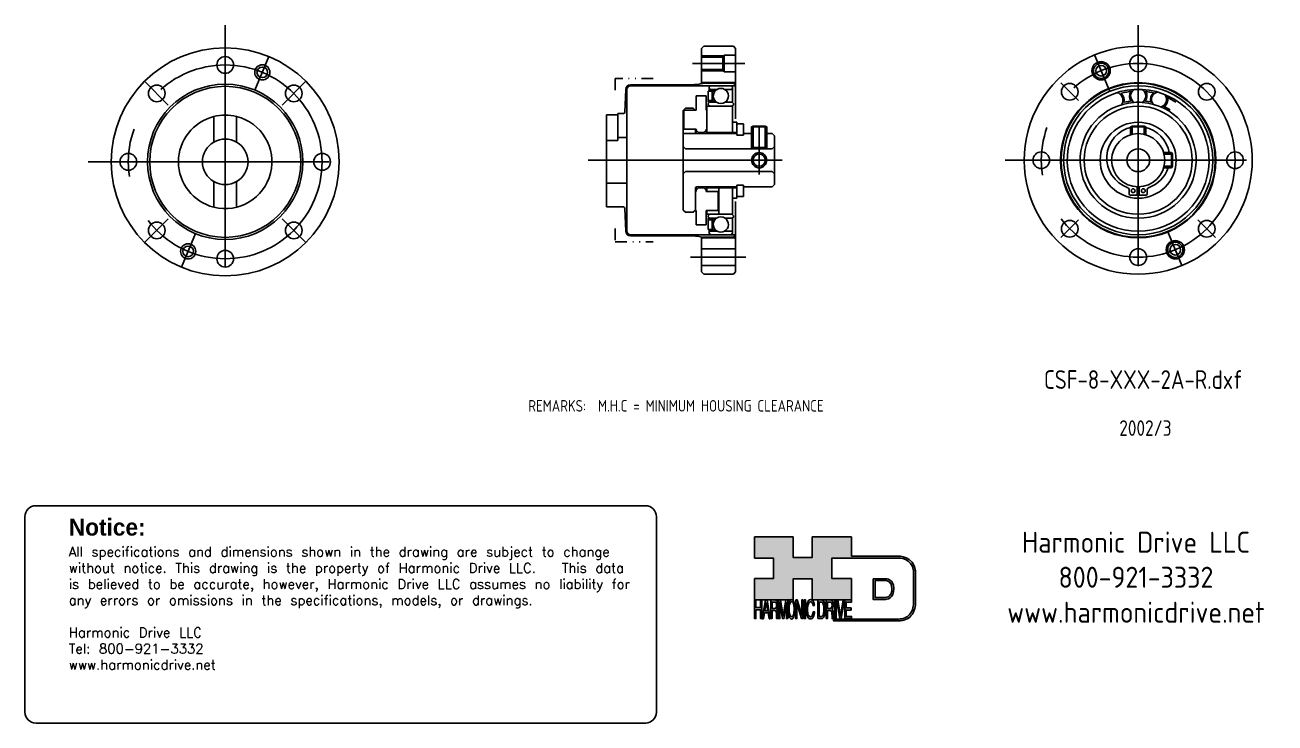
# Model space of a CAD drawing. Extents: x 106 to 271, y 106 to 198.
import ezdxf
from ezdxf.enums import TextEntityAlignment as Align

# ---------------------------------------------------------------- set-up
doc = ezdxf.new("R2010")
doc.units = 0
doc.header["$MEASUREMENT"] = 0
doc.linetypes.add('CENTER', pattern=[50.8, 31.75, -6.35, 6.35, -6.35])
doc.linetypes.add('DIVIDE', pattern=[3.824461, 1.529784, -0.764892, 0, -0.764892, 0, -0.764892])
doc.layers.get('0').update_dxf_attribs({"linetype": 'CONTINUOUS'})
for name, color, linetype in [('1', 7, 'CONTINUOUS'), ('AM_0', 7, 'CONTINUOUS'), ('LAYER_1', 5, 'CONTINUOUS')]:
    doc.layers.add(name, color=color, linetype=linetype)
doc.styles.get("Standard").update_dxf_attribs({"font": 'ISOCP.SHX'})

# ---------------------------------------------------------------- blocks, each defined once
blk = doc.blocks.new('AI9-BLK14')
at = {"layer": 'LAYER_1', "color": 7}
for points, knots in [([(-10.9, 10.9), (-10.9, 10.9), (-10.9, -10.9), (-10.9, -10.9), (-10.9, -10.9), (1.8, -10.9), (1.8, -10.9), (3.3, -10.9), (10.9, -10.3), (10.9, 0.7), (10.9, 10.6), (2.8, 10.9), (2.7, 10.9), (2.7, 10.9), (-9.9, 10.9), (-9.9, 10.9), (-9.9, 10.9), (-10.9, 10.9), (-10.9, 10.9)], [0, 0, 0, 0, 1, 1, 1, 2, 2, 2, 3, 3, 3, 4, 4, 4, 5, 5, 5, 6, 6, 6, 6]), ([(2.7, 8.9), (2.9, 8.9), (8.9, 8.6), (8.9, 0.7), (8.9, -8.2), (3.4, -8.9), (1.8, -8.9), (1.8, -8.9), (-7.2, -8.9), (-8.9, -8.9), (-8.9, -7.2), (-8.9, 7.2), (-8.9, 8.9), (-7.2, 8.9), (2.7, 8.9), (2.7, 8.9)], [0, 0, 0, 0, 1, 1, 1, 2, 2, 2, 3, 3, 3, 4, 4, 4, 5, 5, 5, 5])]:
    blk.add_open_spline(points, degree=3, knots=knots, dxfattribs=at)
blk = doc.blocks.new('AI9-BLK13')
at = {"layer": 'LAYER_1'}
h = blk.add_hatch(color=7, dxfattribs=at)
h.dxf.hatch_style = 2
h.paths.add_polyline_path([(-3.8, 10.7), (-2.5, 10.7), (-2.5, 1.9), (2.5, 1.9), (2.5, 10.7), (3.8, 10.7), (3.8, -10.7), (2.5, -10.7), (2.5, -0.7), (-2.5, -0.7), (-2.5, -10.7), (-3.8, -10.7)])
at = {"layer": 'LAYER_1', "color": 7}
blk.add_lwpolyline([(-3.8, 10.7), (-2.5, 10.7), (-2.5, 1.9), (2.5, 1.9), (2.5, 10.7), (3.8, 10.7), (3.8, -10.7), (2.5, -10.7), (2.5, -0.7), (-2.5, -0.7), (-2.5, -10.7), (-3.8, -10.7)], close=True, dxfattribs=at)
blk = doc.blocks.new('AI9-BLK11')
at = {"layer": 'LAYER_1', "color": 7}
for points, knots in [([(-4, -10.7), (-4, -10.7), (-2.6, -10.7), (-2.6, -10.7), (-2.6, -10.7), (-2.6, -1.5), (-2.6, -1.5), (-2.6, -1.5), (0.2, -1.5), (0.2, -1.5), (0.8, -1.5), (1.1, -1.7), (1.4, -1.9), (1.8, -2.4), (2, -3.3), (2.1, -4.7), (2.1, -4.7), (2.2, -8.3), (2.2, -8.3), (2.2, -9.2), (2.2, -9.7), (2.2, -10), (2.3, -10.3), (2.3, -10.6), (2.3, -10.7), (2.3, -10.7), (4, -10.7), (4, -10.7), (4, -10.7), (4, -10.3), (4, -10.3), (3.8, -10.1), (3.6, -9.6), (3.5, -8.9), (3.5, -8.5), (3.5, -7.9), (3.4, -7.1), (3.4, -7.1), (3.4, -4.2), (3.4, -4.2), (3.4, -3), (3.3, -2.1), (3.1, -1.5), (2.9, -1), (2.6, -0.5), (2.2, -0.2), (2.6, 0.3), (3, 1), (3.2, 1.8), (3.5, 2.6), (3.6, 3.7), (3.6, 5), (3.6, 7.4), (3.1, 9.1), (2.2, 10), (1.8, 10.5), (1.2, 10.7), (0.4, 10.7), (0.4, 10.7), (-4, 10.7), (-4, 10.7), (-4, 10.7), (-4, -10.7), (-4, -10.7)], [0, 0, 0, 0, 1, 1, 1, 2, 2, 2, 3, 3, 3, 4, 4, 4, 5, 5, 5, 6, 6, 6, 7, 7, 7, 8, 8, 8, 9, 9, 9, 10, 10, 10, 11, 11, 11, 12, 12, 12, 13, 13, 13, 14, 14, 14, 15, 15, 15, 16, 16, 16, 17, 17, 17, 18, 18, 18, 19, 19, 19, 20, 20, 20, 21, 21, 21, 21]), ([(-2.6, 0.9), (-2.6, 0.9), (-2.6, 8.2), (-2.6, 8.2), (-2.6, 8.2), (0.5, 8.2), (0.5, 8.2), (0.9, 8.2), (1.2, 8), (1.5, 7.7), (2, 7.2), (2.2, 6.2), (2.2, 4.6), (2.2, 3.2), (2.1, 2.3), (1.7, 1.7), (1.4, 1.2), (0.9, 0.9), (0.3, 0.9), (0.3, 0.9), (-2.6, 0.9), (-2.6, 0.9)], [0, 0, 0, 0, 1, 1, 1, 2, 2, 2, 3, 3, 3, 4, 4, 4, 5, 5, 5, 6, 6, 6, 7, 7, 7, 7])]:
    blk.add_open_spline(points, degree=3, knots=knots, dxfattribs=at)
blk = doc.blocks.new('AI9-BLK10')
at = {"layer": 'LAYER_1', "color": 7}
blk.add_open_spline([(-4.7, 10.7), (-4.7, 10.7), (-2.8, 10.7), (-2.8, 10.7), (-2.8, 10.7), (0, -7.4), (0, -7.4), (0, -7.4), (2.8, 10.7), (2.8, 10.7), (2.8, 10.7), (4.7, 10.7), (4.7, 10.7), (4.7, 10.7), (4.7, -10.7), (4.7, -10.7), (4.7, -10.7), (3.4, -10.7), (3.4, -10.7), (3.4, -10.7), (3.4, 1.9), (3.4, 1.9), (3.4, 2.4), (3.4, 3.1), (3.4, 4.1), (3.5, 5.1), (3.5, 6.2), (3.5, 7.4), (3.5, 7.4), (0.7, -10.7), (0.7, -10.7), (0.7, -10.7), (-0.7, -10.7), (-0.7, -10.7), (-0.7, -10.7), (-3.5, 7.4), (-3.5, 7.4), (-3.5, 7.4), (-3.5, 6.7), (-3.5, 6.7), (-3.5, 6.2), (-3.5, 5.4), (-3.4, 4.3), (-3.4, 3.2), (-3.4, 2.4), (-3.4, 1.9), (-3.4, 1.9), (-3.4, -10.7), (-3.4, -10.7), (-3.4, -10.7), (-4.7, -10.7), (-4.7, -10.7), (-4.7, -10.7), (-4.7, 10.7), (-4.7, 10.7)], degree=3, knots=[0, 0, 0, 0, 1, 1, 1, 2, 2, 2, 3, 3, 3, 4, 4, 4, 5, 5, 5, 6, 6, 6, 7, 7, 7, 8, 8, 8, 9, 9, 9, 10, 10, 10, 11, 11, 11, 12, 12, 12, 13, 13, 13, 14, 14, 14, 15, 15, 15, 16, 16, 16, 17, 17, 17, 18, 18, 18, 18], dxfattribs=at)
blk = doc.blocks.new('AI9-BLK9')
at = {"layer": 'LAYER_1', "color": 7}
for points in [[(0, 11.4), (-1.3, 11.4), (-2.3, 10), (-2.9, 7.4), (-3.5, 5.3), (-3.7, 2.8), (-3.7, -0.1), (-3.7, -3.3), (-3.4, -6), (-2.8, -8.1), (-2.1, -10.3), (-1.2, -11.4), (-0.1, -11.4), (1.2, -11.4), (2.2, -10.1), (2.8, -7.6), (3.4, -5.5), (3.7, -2.8), (3.7, 0.4), (3.7, 3.4), (3.4, 5.8), (2.9, 7.7), (2.3, 10.1), (1.3, 11.4), (0, 11.4)], [(0.1, -8.8), (-0.9, -8.8), (-1.6, -7.9), (-2, -6.3), (-2.5, -4.7), (-2.7, -2.7), (-2.7, -0.3), (-2.7, 2.7), (-2.4, 4.9), (-1.9, 6.5), (-1.4, 8), (-0.8, 8.8), (0, 8.8), (0.8, 8.8), (1.5, 8), (2, 6.4), (2.5, 4.9), (2.7, 2.9), (2.7, 0.3), (2.7, -2), (2.5, -4.2), (2.1, -6), (1.7, -7.8), (1, -8.8), (0.1, -8.8)]]:
    blk.add_open_spline(points, degree=3, knots=[0, 0, 0, 0, 1, 1, 1, 2, 2, 2, 3, 3, 3, 4, 4, 4, 5, 5, 5, 6, 6, 6, 7, 7, 7, 8, 8, 8, 8], dxfattribs=at)
blk = doc.blocks.new('AI9-BLK8')
at = {"layer": 'LAYER_1'}
h = blk.add_hatch(color=7, dxfattribs=at)
h.dxf.hatch_style = 2
h.paths.add_polyline_path([(-3.8, 10.7), (-2.3, 10.7), (2.6, -6.5), (2.6, 10.7), (3.8, 10.7), (3.8, -10.7), (2.3, -10.7), (-2.6, 6.5), (-2.6, -10.7), (-3.8, -10.7)])
at = {"layer": 'LAYER_1', "color": 7}
blk.add_lwpolyline([(-3.8, 10.7), (-2.3, 10.7), (2.6, -6.5), (2.6, 10.7), (3.8, 10.7), (3.8, -10.7), (2.3, -10.7), (-2.6, 6.5), (-2.6, -10.7), (-3.8, -10.7)], close=True, dxfattribs=at)
blk = doc.blocks.new('AI9-BLK7')
at = {"layer": 'LAYER_1'}
h = blk.add_hatch(color=7, dxfattribs=at)
h.dxf.hatch_style = 2
h.paths.add_polyline_path([(-0.7, 10.7), (0.7, 10.7), (0.7, -10.7), (-0.7, -10.7)])
at = {"layer": 'LAYER_1', "color": 7}
blk.add_lwpolyline([(-0.7, 10.7), (0.7, 10.7), (0.7, -10.7), (-0.7, -10.7)], close=True, dxfattribs=at)
blk = doc.blocks.new('AI9-BLK6')
at = {"layer": 'LAYER_1', "color": 7}
blk.add_open_spline([(3.1, 9.2), (3.7, 7.7), (4.1, 6.1), (4.2, 4.3), (4.2, 4.3), (2.9, 4.3), (2.9, 4.3), (2.7, 5.7), (2.4, 6.8), (2, 7.6), (1.6, 8.4), (1, 8.8), (0.2, 8.8), (-0.7, 8.8), (-1.5, 8), (-2.1, 6.5), (-2.7, 5), (-3, 2.8), (-3, -0.3), (-3, -2.8), (-2.7, -4.8), (-2.2, -6.4), (-1.6, -8), (-0.9, -8.8), (0.2, -8.8), (1.1, -8.8), (1.9, -7.9), (2.4, -6.3), (2.6, -5.4), (2.8, -4.3), (3, -2.8), (3, -2.8), (4.3, -2.8), (4.3, -2.8), (4.2, -5.1), (3.8, -7), (3.2, -8.5), (2.4, -10.4), (1.3, -11.3), (0.1, -11.3), (-1.1, -11.3), (-2, -10.6), (-2.8, -9), (-3.8, -7), (-4.3, -4), (-4.3, 0.2), (-4.3, 3.4), (-3.9, 6), (-3.2, 8), (-2.3, 10.2), (-1.2, 11.3), (0.2, 11.3), (1.4, 11.3), (2.4, 10.6), (3.1, 9.2)], degree=3, knots=[0, 0, 0, 0, 1, 1, 1, 2, 2, 2, 3, 3, 3, 4, 4, 4, 5, 5, 5, 6, 6, 6, 7, 7, 7, 8, 8, 8, 9, 9, 9, 10, 10, 10, 11, 11, 11, 12, 12, 12, 13, 13, 13, 14, 14, 14, 15, 15, 15, 16, 16, 16, 17, 17, 17, 18, 18, 18, 18], dxfattribs=at)
blk = doc.blocks.new('AI9-BLK5')
at = {"layer": 'LAYER_1', "color": 7}
for points, knots in [([(-3.9, -10.7), (-3.9, -10.7), (-0.1, -10.7), (-0.1, -10.7), (1.5, -10.7), (2.7, -9.1), (3.4, -5.9), (3.8, -4), (3.9, -2), (3.9, 0.3), (3.9, 3.3), (3.6, 5.7), (3, 7.6), (2.3, 9.7), (1.2, 10.7), (-0.1, 10.7), (-0.1, 10.7), (-3.9, 10.7), (-3.9, 10.7), (-3.9, 10.7), (-3.9, -10.7), (-3.9, -10.7)], [0, 0, 0, 0, 1, 1, 1, 2, 2, 2, 3, 3, 3, 4, 4, 4, 5, 5, 5, 6, 6, 6, 7, 7, 7, 7]), ([(-2.6, -8.3), (-2.6, -8.3), (-2.6, 8.2), (-2.6, 8.2), (-2.6, 8.2), (-0.3, 8.2), (-0.3, 8.2), (0.7, 8.2), (1.4, 7.4), (1.9, 6), (2.4, 4.5), (2.6, 2.4), (2.6, -0.2), (2.6, -0.9), (2.6, -1.6), (2.5, -2.5), (2.4, -3.8), (2.2, -4.9), (2, -5.8), (1.7, -6.9), (1.3, -7.6), (0.8, -8), (0.5, -8.2), (0.1, -8.3), (-0.3, -8.3), (-0.3, -8.3), (-2.6, -8.3), (-2.6, -8.3)], [0, 0, 0, 0, 1, 1, 1, 2, 2, 2, 3, 3, 3, 4, 4, 4, 5, 5, 5, 6, 6, 6, 7, 7, 7, 8, 8, 8, 9, 9, 9, 9])]:
    blk.add_open_spline(points, degree=3, knots=knots, dxfattribs=at)
blk = doc.blocks.new('AI9-BLK4')
at = {"layer": 'LAYER_1', "color": 7}
for points, knots in [([(-4, -10.7), (-4, -10.7), (-2.6, -10.7), (-2.6, -10.7), (-2.6, -10.7), (-2.6, -1.5), (-2.6, -1.5), (-2.6, -1.5), (0.2, -1.5), (0.2, -1.5), (0.8, -1.5), (1.1, -1.7), (1.4, -1.9), (1.8, -2.4), (2, -3.3), (2.1, -4.7), (2.1, -4.7), (2.2, -8.3), (2.2, -8.3), (2.2, -9.2), (2.2, -9.7), (2.2, -10), (2.3, -10.3), (2.3, -10.6), (2.3, -10.7), (2.3, -10.7), (4, -10.7), (4, -10.7), (4, -10.7), (4, -10.3), (4, -10.3), (3.8, -10.1), (3.6, -9.6), (3.5, -8.9), (3.5, -8.5), (3.5, -7.9), (3.4, -7.1), (3.4, -7.1), (3.4, -4.2), (3.4, -4.2), (3.4, -3), (3.3, -2.1), (3.1, -1.5), (2.9, -1), (2.6, -0.5), (2.2, -0.2), (2.6, 0.3), (3, 1), (3.2, 1.8), (3.5, 2.6), (3.6, 3.7), (3.6, 5), (3.6, 7.4), (3.1, 9.1), (2.2, 10), (1.8, 10.5), (1.2, 10.7), (0.4, 10.7), (0.4, 10.7), (-4, 10.7), (-4, 10.7), (-4, 10.7), (-4, -10.7), (-4, -10.7)], [0, 0, 0, 0, 1, 1, 1, 2, 2, 2, 3, 3, 3, 4, 4, 4, 5, 5, 5, 6, 6, 6, 7, 7, 7, 8, 8, 8, 9, 9, 9, 10, 10, 10, 11, 11, 11, 12, 12, 12, 13, 13, 13, 14, 14, 14, 15, 15, 15, 16, 16, 16, 17, 17, 17, 18, 18, 18, 19, 19, 19, 20, 20, 20, 21, 21, 21, 21]), ([(-2.6, 0.9), (-2.6, 0.9), (-2.6, 8.2), (-2.6, 8.2), (-2.6, 8.2), (0.5, 8.2), (0.5, 8.2), (0.9, 8.2), (1.2, 8), (1.5, 7.7), (2, 7.2), (2.2, 6.2), (2.2, 4.6), (2.2, 3.2), (2.1, 2.3), (1.7, 1.7), (1.4, 1.2), (0.9, 0.9), (0.3, 0.9), (0.3, 0.9), (-2.6, 0.9), (-2.6, 0.9)], [0, 0, 0, 0, 1, 1, 1, 2, 2, 2, 3, 3, 3, 4, 4, 4, 5, 5, 5, 6, 6, 6, 7, 7, 7, 7])]:
    blk.add_open_spline(points, degree=3, knots=knots, dxfattribs=at)
blk = doc.blocks.new('AI9-BLK3')
at = {"layer": 'LAYER_1'}
h = blk.add_hatch(color=7, dxfattribs=at)
h.dxf.hatch_style = 2
h.paths.add_polyline_path([(-0.7, 10.7), (0.7, 10.7), (0.7, -10.7), (-0.7, -10.7)])
at = {"layer": 'LAYER_1', "color": 7}
blk.add_lwpolyline([(-0.7, 10.7), (0.7, 10.7), (0.7, -10.7), (-0.7, -10.7)], close=True, dxfattribs=at)
blk = doc.blocks.new('AI9-BLK2')
at = {"layer": 'LAYER_1'}
h = blk.add_hatch(color=7, dxfattribs=at)
h.dxf.hatch_style = 2
h.paths.add_polyline_path([(-2.8, 10.7), (0, -7.6), (2.8, 10.7), (4.2, 10.7), (0.7, -10.7), (-0.7, -10.7), (-4.2, 10.7)])
at = {"layer": 'LAYER_1', "color": 7}
blk.add_lwpolyline([(-2.8, 10.7), (0, -7.6), (2.8, 10.7), (4.2, 10.7), (0.7, -10.7), (-0.7, -10.7), (-4.2, 10.7)], close=True, dxfattribs=at)
blk = doc.blocks.new('AI9-BLK1')
at = {"layer": 'LAYER_1'}
h = blk.add_hatch(color=7, dxfattribs=at)
h.dxf.hatch_style = 2
h.paths.add_polyline_path([(-3.6, 10.7), (3.5, 10.7), (3.5, 8.1), (-2.2, 8.1), (-2.2, 1.6), (3, 1.6), (3, -0.9), (-2.2, -0.9), (-2.2, -8.2), (3.6, -8.2), (3.6, -10.7), (-3.6, -10.7)])
at = {"layer": 'LAYER_1', "color": 7}
blk.add_lwpolyline([(-3.6, 10.7), (3.5, 10.7), (3.5, 8.1), (-2.2, 8.1), (-2.2, 1.6), (3, 1.6), (3, -0.9), (-2.2, -0.9), (-2.2, -8.2), (3.6, -8.2), (3.6, -10.7), (-3.6, -10.7)], close=True, dxfattribs=at)
blk = doc.blocks.new('HD_LLC_logo_OT5')
at = {"linetype": 'Continuous'}
h = blk.add_hatch(color=256, dxfattribs=at)
edge = h.paths.add_edge_path()
edge.add_spline(control_points=[(193.3, 186.2), (193.3, 186.2), (193.3, 219.7), (193.3, 219.7), (193.3, 219.7), (193.3, 219.7), (193.3, 219.7), (191.5, 235.5), (175.1, 235.2), (175, 235.2), (175, 235.2), (125.9, 235.2), (125.9, 235.2), (125.9, 235.2), (125.9, 255.5), (125.9, 255.5), (125.9, 255.5), (84.6, 255.5), (84.6, 255.5), (84.6, 255.5), (84.6, 233.8), (84.6, 233.8), (84.6, 233.8), (64.4, 233.8), (64.4, 233.8), (64.4, 233.8), (64.4, 255.5), (64.4, 255.5), (64.4, 255.5), (23.9, 255.5), (23.9, 255.5), (23.9, 255.5), (23.9, 233.2), (23.9, 233.2), (23.9, 233.2), (43.7, 233.2), (43.7, 233.2), (43.7, 233.2), (43.7, 211.5), (43.7, 211.5), (43.7, 211.5), (23.9, 211.5), (23.9, 211.5), (23.9, 211.5), (23.9, 189.2), (23.9, 189.2), (23.9, 189.2), (64.4, 189.2), (64.4, 189.2), (64.4, 189.2), (64.4, 211.1), (64.4, 211.1), (64.4, 211.1), (84.6, 211.1), (84.6, 211.1), (84.6, 211.1), (84.6, 189.2), (84.6, 189.2), (84.6, 189.2), (125.9, 189.2), (125.9, 189.2), (125.9, 189.2), (125.9, 211.5), (125.9, 211.5), (125.9, 211.5), (105.3, 211.5), (105.3, 211.5), (105.3, 211.5), (105.3, 233.2), (105.3, 233.2), (105.3, 233.2), (175, 233.2), (175, 233.2), (175.6, 233.3), (189.7, 233.4), (191.3, 219.6), (191.3, 219.4), (191.3, 186.1), (191.3, 186.1), (191.3, 186.1), (191.3, 186.1), (191.3, 186.1), (191.3, 186.1), (191.3, 186), (191.3, 185.7), (191.3, 184.2), (191, 178), (187, 173.6), (184.3, 170.6), (180.3, 169), (175.3, 168.9), (175.3, 168.9), (107, 168.9), (107, 168.9), (107, 168.9), (107, 166.9), (107, 166.9), (107, 166.9), (175.3, 166.9), (175.3, 166.9), (180.9, 167), (185.4, 168.8), (188.5, 172.2), (193, 177.1), (193.3, 183.7), (193.3, 185.7), (193.3, 185.9), (193.3, 186.1), (193.3, 186.2)], knot_values=[0, 0, 0, 0, 1, 1, 1, 2, 2, 2, 3, 3, 3, 4, 4, 4, 5, 5, 5, 6, 6, 6, 7, 7, 7, 8, 8, 8, 9, 9, 9, 10, 10, 10, 11, 11, 11, 12, 12, 12, 13, 13, 13, 14, 14, 14, 15, 15, 15, 16, 16, 16, 17, 17, 17, 18, 18, 18, 19, 19, 19, 20, 20, 20, 21, 21, 21, 22, 22, 22, 23, 23, 23, 24, 24, 24, 25, 25, 25, 26, 26, 26, 27, 27, 27, 28, 28, 28, 29, 29, 29, 30, 30, 30, 31, 31, 31, 32, 32, 32, 33, 33, 33, 34, 34, 34, 35, 35, 35, 36, 36, 36, 36], degree=3, periodic=0)
h = blk.add_hatch(color=256, dxfattribs=at)
edge = h.paths.add_edge_path()
edge.add_spline(control_points=[(148.7, 211.4), (148.7, 211.4), (148.7, 189.6), (148.7, 189.6), (148.7, 189.6), (161.3, 189.6), (161.3, 189.6), (162.8, 189.6), (170.5, 190.2), (170.5, 201.2), (170.5, 211.1), (162.3, 211.4), (162.3, 211.4), (162.3, 211.4), (149.7, 211.4), (149.7, 211.4), (149.7, 211.4), (148.7, 211.4), (148.7, 211.4)], knot_values=[0, 0, 0, 0, 1, 1, 1, 2, 2, 2, 3, 3, 3, 4, 4, 4, 5, 5, 5, 6, 6, 6, 6], degree=3, periodic=0)
edge = h.paths.add_edge_path(flags=16)
edge.add_spline(control_points=[(162.2, 209.4), (162.5, 209.4), (168.5, 209.1), (168.5, 201.2), (168.5, 192.3), (163, 191.6), (161.3, 191.6), (161.3, 191.6), (152.3, 191.6), (150.7, 191.6), (150.7, 193.3), (150.7, 207.7), (150.7, 209.4), (152.4, 209.4), (162.2, 209.4), (162.2, 209.4)], knot_values=[0, 0, 0, 0, 1, 1, 1, 2, 2, 2, 3, 3, 3, 4, 4, 4, 5, 5, 5, 5], degree=3, periodic=0)
h = blk.add_hatch(color=256, dxfattribs=at)
h.paths.add_polyline_path([(35.5, 189.1), (31.8, 169.3), (33.2, 169.3), (34.3, 175.3), (38, 175.3), (39.1, 169.3), (40.4, 169.3), (37, 189.1)])
h.paths.add_polyline_path([(37.7, 177.4), (34.7, 177.4), (36.2, 186.2)], flags=16)
h = blk.add_hatch(color=256, dxfattribs=at)
edge = h.paths.add_edge_path(flags=16)
edge.add_spline(control_points=[(42.1, 180), (42.1, 180), (42.1, 186.7), (42.1, 186.7), (42.1, 186.7), (45.2, 186.7), (45.2, 186.7), (45.7, 186.7), (46, 186.6), (46.3, 186.3), (46.8, 185.8), (47, 184.9), (47, 183.5), (47, 182.2), (46.8, 181.3), (46.5, 180.8), (46.1, 180.3), (45.7, 180), (45.1, 180), (45.1, 180), (42.1, 180), (42.1, 180)], knot_values=[0, 0, 0, 0, 1, 1, 1, 2, 2, 2, 3, 3, 3, 4, 4, 4, 5, 5, 5, 6, 6, 6, 7, 7, 7, 7], degree=3, periodic=0)
edge = h.paths.add_edge_path()
edge.add_spline(control_points=[(40.8, 169.3), (40.8, 169.3), (42.1, 169.3), (42.1, 169.3), (42.1, 169.3), (42.1, 177.8), (42.1, 177.8), (42.1, 177.8), (45, 177.8), (45, 177.8), (45.5, 177.8), (45.9, 177.7), (46.2, 177.5), (46.6, 177), (46.8, 176.1), (46.8, 174.9), (46.8, 174.9), (46.9, 171.6), (46.9, 171.6), (46.9, 170.8), (47, 170.3), (47, 170), (47, 169.7), (47.1, 169.5), (47.1, 169.3), (47.1, 169.3), (48.7, 169.3), (48.7, 169.3), (48.7, 169.3), (48.7, 169.8), (48.7, 169.8), (48.5, 170), (48.4, 170.4), (48.3, 171), (48.3, 171.4), (48.2, 171.9), (48.2, 172.7), (48.2, 172.7), (48.2, 175.3), (48.2, 175.3), (48.1, 176.5), (48, 177.3), (47.8, 177.8), (47.6, 178.3), (47.4, 178.7), (47, 179.1), (47.4, 179.5), (47.7, 180.1), (48, 180.9), (48.2, 181.6), (48.3, 182.6), (48.3, 183.8), (48.3, 186), (47.9, 187.6), (47, 188.4), (46.5, 188.9), (45.9, 189.1), (45.2, 189.1), (45.2, 189.1), (40.8, 189.1), (40.8, 189.1), (40.8, 189.1), (40.8, 169.3), (40.8, 169.3)], knot_values=[0, 0, 0, 0, 1, 1, 1, 2, 2, 2, 3, 3, 3, 4, 4, 4, 5, 5, 5, 6, 6, 6, 7, 7, 7, 8, 8, 8, 9, 9, 9, 10, 10, 10, 11, 11, 11, 12, 12, 12, 13, 13, 13, 14, 14, 14, 15, 15, 15, 16, 16, 16, 17, 17, 17, 18, 18, 18, 19, 19, 19, 20, 20, 20, 21, 21, 21, 21], degree=3, periodic=0)
h = blk.add_hatch(color=256, dxfattribs=at)
edge = h.paths.add_edge_path()
edge.add_spline(control_points=[(49.4, 189.1), (49.4, 189.1), (51.2, 189.1), (51.2, 189.1), (51.2, 189.1), (54, 172.4), (54, 172.4), (54, 172.4), (56.8, 189.1), (56.8, 189.1), (56.8, 189.1), (58.7, 189.1), (58.7, 189.1), (58.7, 189.1), (58.7, 169.3), (58.7, 169.3), (58.7, 169.3), (57.5, 169.3), (57.5, 169.3), (57.5, 169.3), (57.5, 181), (57.5, 181), (57.5, 181.4), (57.5, 182.1), (57.5, 183), (57.5, 183.9), (57.5, 184.9), (57.5, 186), (57.5, 186), (54.7, 169.3), (54.7, 169.3), (54.7, 169.3), (53.4, 169.3), (53.4, 169.3), (53.4, 169.3), (50.6, 186), (50.6, 186), (50.6, 186), (50.6, 185.4), (50.6, 185.4), (50.6, 184.9), (50.6, 184.2), (50.6, 183.2), (50.6, 182.2), (50.6, 181.5), (50.6, 181), (50.6, 181), (50.6, 169.3), (50.6, 169.3), (50.6, 169.3), (49.4, 169.3), (49.4, 169.3), (49.4, 169.3), (49.4, 189.1), (49.4, 189.1)], knot_values=[0, 0, 0, 0, 1, 1, 1, 2, 2, 2, 3, 3, 3, 4, 4, 4, 5, 5, 5, 6, 6, 6, 7, 7, 7, 8, 8, 8, 9, 9, 9, 10, 10, 10, 11, 11, 11, 12, 12, 12, 13, 13, 13, 14, 14, 14, 15, 15, 15, 16, 16, 16, 17, 17, 17, 18, 18, 18, 18], degree=3, periodic=0)
h = blk.add_hatch(color=256, dxfattribs=at)
edge = h.paths.add_edge_path(flags=16)
edge.add_spline(control_points=[(62.9, 171.3), (61.9, 171.3), (61.2, 172.1), (60.7, 173.5), (60.3, 175), (60.1, 176.8), (60.1, 179), (60.1, 181.6), (60.4, 183.7), (60.9, 185), (61.4, 186.4), (62, 187.1), (62.8, 187.1), (63.6, 187.1), (64.3, 186.4), (64.8, 185), (65.2, 183.6), (65.5, 181.8), (65.5, 179.5), (65.5, 177.4), (65.3, 175.5), (64.9, 173.8), (64.4, 172.2), (63.8, 171.3), (62.9, 171.3)], knot_values=[0, 0, 0, 0, 1, 1, 1, 2, 2, 2, 3, 3, 3, 4, 4, 4, 5, 5, 5, 6, 6, 6, 7, 7, 7, 8, 8, 8, 8], degree=3, periodic=0)
edge = h.paths.add_edge_path()
edge.add_spline(control_points=[(62.8, 189.4), (61.5, 189.4), (60.5, 188.2), (59.8, 185.9), (59.3, 184), (59.1, 181.8), (59.1, 179.1), (59.1, 176.2), (59.4, 173.8), (60, 171.9), (60.6, 170), (61.6, 169), (62.7, 169), (64, 169), (65, 170.1), (65.6, 172.4), (66.2, 174.3), (66.5, 176.7), (66.5, 179.6), (66.5, 182.2), (66.2, 184.4), (65.7, 186.1), (65.1, 188.3), (64.1, 189.4), (62.8, 189.4)], knot_values=[0, 0, 0, 0, 1, 1, 1, 2, 2, 2, 3, 3, 3, 4, 4, 4, 5, 5, 5, 6, 6, 6, 7, 7, 7, 8, 8, 8, 8], degree=3, periodic=0)
h = blk.add_hatch(color=256, dxfattribs=at)
edge = h.paths.add_edge_path()
edge.add_spline(control_points=[(85.6, 187.5), (86.3, 186.2), (86.7, 184.7), (86.7, 183.1), (86.7, 183.1), (85.4, 183.1), (85.4, 183.1), (85.3, 184.3), (85, 185.3), (84.6, 186), (84.1, 186.7), (83.5, 187.1), (82.8, 187.1), (81.8, 187.1), (81.1, 186.4), (80.5, 185.1), (79.9, 183.8), (79.6, 181.7), (79.6, 178.9), (79.6, 176.7), (79.9, 174.9), (80.4, 173.4), (80.9, 172), (81.7, 171.3), (82.7, 171.3), (83.7, 171.3), (84.4, 172.1), (84.9, 173.6), (85.2, 174.3), (85.4, 175.4), (85.5, 176.7), (85.5, 176.7), (86.8, 176.7), (86.8, 176.7), (86.7, 174.6), (86.4, 172.9), (85.7, 171.5), (84.9, 169.9), (83.9, 169), (82.6, 169), (81.5, 169), (80.5, 169.7), (79.8, 171.1), (78.8, 172.9), (78.3, 175.6), (78.3, 179.4), (78.3, 182.3), (78.7, 184.6), (79.4, 186.4), (80.2, 188.4), (81.3, 189.4), (82.8, 189.4), (84, 189.4), (84.9, 188.8), (85.6, 187.5)], knot_values=[0, 0, 0, 0, 1, 1, 1, 2, 2, 2, 3, 3, 3, 4, 4, 4, 5, 5, 5, 6, 6, 6, 7, 7, 7, 8, 8, 8, 9, 9, 9, 10, 10, 10, 11, 11, 11, 12, 12, 12, 13, 13, 13, 14, 14, 14, 15, 15, 15, 16, 16, 16, 17, 17, 17, 18, 18, 18, 18], degree=3, periodic=0)
h = blk.add_hatch(color=256, dxfattribs=at)
edge = h.paths.add_edge_path(flags=16)
edge.add_spline(control_points=[(91.7, 171.6), (91.7, 171.6), (91.7, 186.7), (91.7, 186.7), (91.7, 186.7), (94, 186.7), (94, 186.7), (95, 186.7), (95.8, 186.1), (96.2, 184.7), (96.7, 183.4), (96.9, 181.5), (96.9, 179), (96.9, 178.4), (96.9, 177.7), (96.8, 177), (96.7, 175.7), (96.6, 174.7), (96.3, 173.9), (96, 172.9), (95.6, 172.2), (95.1, 171.9), (94.8, 171.7), (94.4, 171.6), (94, 171.6), (94, 171.6), (91.7, 171.6), (91.7, 171.6)], knot_values=[0, 0, 0, 0, 1, 1, 1, 2, 2, 2, 3, 3, 3, 4, 4, 4, 5, 5, 5, 6, 6, 6, 7, 7, 7, 8, 8, 8, 9, 9, 9, 9], degree=3, periodic=0)
edge = h.paths.add_edge_path()
edge.add_spline(control_points=[(90.4, 169.3), (90.4, 169.3), (94.2, 169.3), (94.2, 169.3), (95.9, 169.3), (97, 170.8), (97.7, 173.8), (98.1, 175.5), (98.3, 177.4), (98.3, 179.5), (98.3, 182.2), (97.9, 184.5), (97.3, 186.2), (96.6, 188.1), (95.6, 189.1), (94.2, 189.1), (94.2, 189.1), (90.4, 189.1), (90.4, 189.1), (90.4, 189.1), (90.4, 169.3), (90.4, 169.3)], knot_values=[0, 0, 0, 0, 1, 1, 1, 2, 2, 2, 3, 3, 3, 4, 4, 4, 5, 5, 5, 6, 6, 6, 7, 7, 7, 7], degree=3, periodic=0)
h = blk.add_hatch(color=256, dxfattribs=at)
edge = h.paths.add_edge_path(flags=16)
edge.add_spline(control_points=[(100.6, 180), (100.6, 180), (100.6, 186.7), (100.6, 186.7), (100.6, 186.7), (103.7, 186.7), (103.7, 186.7), (104.1, 186.7), (104.5, 186.6), (104.7, 186.3), (105.2, 185.8), (105.5, 184.9), (105.5, 183.5), (105.5, 182.2), (105.3, 181.3), (104.9, 180.8), (104.6, 180.3), (104.1, 180), (103.5, 180), (103.5, 180), (100.6, 180), (100.6, 180)], knot_values=[0, 0, 0, 0, 1, 1, 1, 2, 2, 2, 3, 3, 3, 4, 4, 4, 5, 5, 5, 6, 6, 6, 7, 7, 7, 7], degree=3, periodic=0)
edge = h.paths.add_edge_path()
edge.add_spline(control_points=[(99.2, 169.3), (99.2, 169.3), (100.6, 169.3), (100.6, 169.3), (100.6, 169.3), (100.6, 177.8), (100.6, 177.8), (100.6, 177.8), (103.4, 177.8), (103.4, 177.8), (104, 177.8), (104.4, 177.7), (104.6, 177.5), (105, 177), (105.3, 176.1), (105.3, 174.9), (105.3, 174.9), (105.4, 171.6), (105.4, 171.6), (105.4, 170.8), (105.4, 170.3), (105.4, 170), (105.5, 169.7), (105.5, 169.5), (105.5, 169.3), (105.5, 169.3), (107.2, 169.3), (107.2, 169.3), (107.2, 169.3), (107.2, 169.8), (107.2, 169.8), (107, 170), (106.8, 170.4), (106.8, 171), (106.7, 171.4), (106.7, 171.9), (106.6, 172.7), (106.6, 172.7), (106.6, 175.3), (106.6, 175.3), (106.6, 176.5), (106.5, 177.3), (106.3, 177.8), (106.1, 178.3), (105.8, 178.7), (105.4, 179.1), (105.8, 179.5), (106.2, 180.1), (106.4, 180.9), (106.7, 181.6), (106.8, 182.6), (106.8, 183.8), (106.8, 186), (106.3, 187.6), (105.4, 188.4), (105, 188.9), (104.4, 189.1), (103.7, 189.1), (103.7, 189.1), (99.2, 189.1), (99.2, 189.1), (99.2, 189.1), (99.2, 169.3), (99.2, 169.3)], knot_values=[0, 0, 0, 0, 1, 1, 1, 2, 2, 2, 3, 3, 3, 4, 4, 4, 5, 5, 5, 6, 6, 6, 7, 7, 7, 8, 8, 8, 9, 9, 9, 10, 10, 10, 11, 11, 11, 12, 12, 12, 13, 13, 13, 14, 14, 14, 15, 15, 15, 16, 16, 16, 17, 17, 17, 18, 18, 18, 19, 19, 19, 20, 20, 20, 21, 21, 21, 21], degree=3, periodic=0)
at = {"layer": 'LAYER_1', "color": 7}
for p, q in [((35.5, 189.1), (31.8, 169.3)), ((34.7, 177.4), (36.2, 186.2)), ((37, 189.1), (35.5, 189.1)), ((36.2, 186.2), (37.7, 177.4)), ((40.4, 169.3), (37, 189.1)), ((33.2, 169.3), (34.3, 175.3)), ((34.3, 175.3), (38, 175.3)), ((37.7, 177.4), (34.7, 177.4)), ((38, 175.3), (39.1, 169.3)), ((31.8, 169.3), (33.2, 169.3)), ((39.1, 169.3), (40.4, 169.3))]:
    blk.add_line(p, q, dxfattribs=at)
blk.add_open_spline([(193.3, 186.2), (193.3, 186.2), (193.3, 219.7), (193.3, 219.7), (193.3, 219.7), (193.3, 219.7), (193.3, 219.7), (191.5, 235.5), (175.1, 235.2), (175, 235.2), (175, 235.2), (125.9, 235.2), (125.9, 235.2), (125.9, 235.2), (125.9, 255.5), (125.9, 255.5), (125.9, 255.5), (84.6, 255.5), (84.6, 255.5), (84.6, 255.5), (84.6, 233.8), (84.6, 233.8), (84.6, 233.8), (64.4, 233.8), (64.4, 233.8), (64.4, 233.8), (64.4, 255.5), (64.4, 255.5), (64.4, 255.5), (23.9, 255.5), (23.9, 255.5), (23.9, 255.5), (23.9, 233.2), (23.9, 233.2), (23.9, 233.2), (43.7, 233.2), (43.7, 233.2), (43.7, 233.2), (43.7, 211.5), (43.7, 211.5), (43.7, 211.5), (23.9, 211.5), (23.9, 211.5), (23.9, 211.5), (23.9, 189.2), (23.9, 189.2), (23.9, 189.2), (64.4, 189.2), (64.4, 189.2), (64.4, 189.2), (64.4, 211.1), (64.4, 211.1), (64.4, 211.1), (84.6, 211.1), (84.6, 211.1), (84.6, 211.1), (84.6, 189.2), (84.6, 189.2), (84.6, 189.2), (125.9, 189.2), (125.9, 189.2), (125.9, 189.2), (125.9, 211.5), (125.9, 211.5), (125.9, 211.5), (105.3, 211.5), (105.3, 211.5), (105.3, 211.5), (105.3, 233.2), (105.3, 233.2), (105.3, 233.2), (175, 233.2), (175, 233.2), (175.6, 233.3), (189.7, 233.4), (191.3, 219.6), (191.3, 219.4), (191.3, 186.1), (191.3, 186.1), (191.3, 186.1), (191.3, 186.1), (191.3, 186.1), (191.3, 186.1), (191.3, 186), (191.3, 185.7), (191.3, 184.2), (191, 178), (187, 173.6), (184.3, 170.6), (180.3, 169), (175.3, 168.9), (175.3, 168.9), (107, 168.9), (107, 168.9), (107, 168.9), (107, 166.9), (107, 166.9), (107, 166.9), (175.3, 166.9), (175.3, 166.9), (180.9, 167), (185.4, 168.8), (188.5, 172.2), (193, 177.1), (193.3, 183.7), (193.3, 185.7), (193.3, 185.9), (193.3, 186.1), (193.3, 186.2)], degree=3, knots=[0, 0, 0, 0, 1, 1, 1, 2, 2, 2, 3, 3, 3, 4, 4, 4, 5, 5, 5, 6, 6, 6, 7, 7, 7, 8, 8, 8, 9, 9, 9, 10, 10, 10, 11, 11, 11, 12, 12, 12, 13, 13, 13, 14, 14, 14, 15, 15, 15, 16, 16, 16, 17, 17, 17, 18, 18, 18, 19, 19, 19, 20, 20, 20, 21, 21, 21, 22, 22, 22, 23, 23, 23, 24, 24, 24, 25, 25, 25, 26, 26, 26, 27, 27, 27, 28, 28, 28, 29, 29, 29, 30, 30, 30, 31, 31, 31, 32, 32, 32, 33, 33, 33, 34, 34, 34, 35, 35, 35, 36, 36, 36, 36], dxfattribs=at)
blk.add_blockref('AI9-BLK14', (159.6, 200.5), dxfattribs=at)
for name, p, yscale in [('AI9-BLK13', (27.7, 179.2), 0.9200000000000002), ('AI9-BLK11', (44.8, 179.2), 0.9200000000000002), ('AI9-BLK10', (54, 179.2), 0.9200000000000002), ('AI9-BLK9', (62.8, 179.2), 0.9), ('AI9-BLK8', (71, 179.2), 0.9200000000000002), ('AI9-BLK7', (76.9, 179.2), 0.9200000000000002), ('AI9-BLK6', (82.6, 179.2), 0.9), ('AI9-BLK5', (94.3, 179.2), 0.9200000000000002), ('AI9-BLK4', (103.2, 179.2), 0.9200000000000002), ('AI9-BLK3', (108.9, 179.2), 0.9200000000000002), ('AI9-BLK2', (114.2, 179.2), 0.9200000000000002), ('AI9-BLK1', (122.4, 179.2), 0.9200000000000002)]:
    blk.add_blockref(name, p, dxfattribs=dict(at, yscale=yscale))
blk = doc.blocks.new('HD logo-new')
at = {"color": 3, "xscale": 0.2999999999999971, "yscale": 0.3000000000000007, "zscale": 0.3}
blk.add_blockref('HD_LLC_logo_OT5', (-27.16, -68.37), dxfattribs=at)
blk = doc.blocks.new('HD Logo')
blk.add_blockref('HD logo-new', (0.97, 7.27))
blk = doc.blocks.new('HD LLC')
at = {"insert": (-2.31, 1.25), "char_height": 5.6754, "width": 236.1829, "attachment_point": 5}
blk.add_mtext('Harmonic Drive LLC\\P800-921-3332\\Pwww.harmonicdrive.net', dxfattribs=at)
blk = doc.blocks.new('NTC')
blk.add_lwpolyline([(4.58, -10.79), (319.39, -10.79, -0.414214), (324.9, -16.3), (324.9, -117.41, -0.414214), (319.39, -122.92), (4.58, -122.92, -0.414214), (-0.93, -117.41), (-0.93, -16.3, -0.414214)], format="xyb", close=True)
at = {"linetype": 'Continuous', "lineweight": 30, "insert": (21.65, -17.45), "char_height": 8.75, "width": 294.5433, "attachment_point": 1}
blk.add_mtext('{\\fTxt|b1|i0|c0|p2;Notice:\\P\\Ftxt.shx;\\H0.5714x;All specifications and dimensions shown in the drawing are subject to change without notice. This drawing is the property of Harmonic Drive LLC.   This data is believed to be accurate, however, Harmonic Drive LLC assumes no liability for any errors or omissions in the specifications, models, or drawings.\\P\\PHarmonic Drive LLC\\PTel: 800-921-3332\\Pwww.harmonicdrive.net}', dxfattribs=at)

msp = doc.modelspace()

# ---------------------------------------------------------------- linework, layer by layer
at = {"color": 7}
for p, q in [((251.39, 175.58), (251.39, 176.09)), ((252.47, 176.28), (252.47, 175.33)), ((252.72, 176.28), (252.72, 175.33)), ((253.79, 175.58), (253.79, 176.09)), ((252.47, 175.33), (251.64, 175.33)), ((252.72, 175.33), (253.54, 175.33))]:
    msp.add_line(p, q, dxfattribs=at)
for centre in [(251.93, 175.93), (253.26, 175.93)]:
    msp.add_circle(centre, 0.25, dxfattribs=at)
for centre, radius, start, end in [((252.59, 180.24), 4.14, 101.7364, 250.7304), ((252.59, 180.24), 4.14, 9.7256, 78.2636), ((252.59, 180.24), 4.14, 289.2696, 341.7161), ((251.14, 176.09), 0.25, 0, 70.7304), ((254.04, 176.09), 0.25, 109.2696, 180), ((251.64, 175.58), 0.25, 180, 270), ((253.54, 175.58), 0.25, 270, 0)]:
    msp.add_arc(centre, radius, start, end, dxfattribs=at)
at = {"layer": '1', "color": 3, "linetype": 'CENTER'}
for p, q in [((132.45, 197.73), (132.45, 161.19)), ((252.59, 197.74), (252.59, 161.83)), ((138.19, 193.59), (136.36, 189.17)), ((193.92, 192.69), (200.82, 192.69)), ((246.85, 193.8), (248.84, 189)), ((124.96, 187.21), (121.84, 190.33)), ((143.06, 190.33), (139.94, 187.21)), ((242.41, 190.12), (244.74, 187.79)), ((252.59, 189.22), (252.59, 187.72)), ((202.72, 184.44), (202.72, 178.06)), ((114.4, 179.73), (150.16, 179.73)), ((205.74, 179.94), (180.22, 179.94)), ((235.1, 179.94), (270.59, 179.94)), ((121.84, 169.12), (124.96, 172.24)), ((139.94, 172.24), (143.06, 169.12)), ((242.41, 169.76), (244.74, 172.09)), ((262.78, 169.76), (260.44, 172.09)), ((128.54, 170.29), (126.71, 165.87)), ((256.5, 170.5), (258.33, 166.08)), ((200.95, 167.19), (193.67, 167.19))]:
    msp.add_line(p, q, dxfattribs=at)
at = {"layer": '1', "color": 7}
for p, q in [((195.42, 194.94), (195.12, 194.64)), ((195.12, 194.64), (195.12, 193.69)), ((195.42, 194.94), (199.32, 194.94)), ((199.62, 194.64), (199.32, 194.94)), ((199.62, 193.79), (199.62, 194.64)), ((195.12, 193.49), (195.12, 193.69)), ((195.12, 193.49), (197.94, 193.49)), ((195.12, 191.89), (195.12, 193.49)), ((198.12, 193.79), (197.94, 193.49)), ((197.94, 193.49), (197.94, 191.89)), ((198.12, 191.59), (198.12, 193.79)), ((198.12, 193.79), (199.62, 193.79)), ((199.62, 191.59), (199.62, 193.79)), ((195.12, 191.89), (197.94, 191.89)), ((195.12, 191.69), (195.12, 191.89)), ((195.12, 191.69), (195.12, 190.28)), ((197.94, 191.89), (198.12, 191.59)), ((198.12, 191.59), (199.62, 191.59)), ((199.62, 190.28), (199.62, 191.59)), ((185.15, 189.27), (185.04, 186.28)), ((185.32, 189.25), (185.32, 179.94)), ((193.87, 189.88), (185.78, 189.88)), ((185.82, 189.75), (199.57, 189.75)), ((195.32, 190.08), (195.12, 190.28)), ((195.12, 190.28), (195.12, 190.02)), ((195.62, 190.16), (195.24, 190.16)), ((199.42, 190.08), (195.32, 190.08)), ((199.12, 190.16), (195.62, 190.16)), ((196.12, 189.55), (196.32, 189.75)), ((196.12, 189.55), (196.12, 189.41)), ((196.27, 189.26), (196.12, 189.41)), ((196.12, 189.41), (196.12, 189.13)), ((197.16, 189.26), (196.27, 189.26)), ((199.02, 189.75), (196.32, 189.75)), ((198.17, 189.26), (199.07, 189.26)), ((199.02, 189.75), (199.22, 189.55)), ((199.22, 189.41), (199.07, 189.26)), ((199.12, 190.16), (199.59, 189.9)), ((199.12, 190.16), (199.49, 190.16)), ((199.22, 189.55), (199.22, 189.41)), ((199.22, 189.41), (199.22, 187.63)), ((199.42, 190.08), (199.62, 190.28)), ((199.62, 190.28), (199.62, 189.85)), ((199.62, 189.85), (199.62, 189.8)), ((199.62, 189.8), (199.62, 185.38)), ((194.42, 186.54), (194.42, 188.44)), ((194.42, 188.44), (195.72, 188.44)), ((195.72, 188.44), (195.72, 186.54)), ((196.02, 189.04), (196.02, 187.79)), ((196.52, 189.04), (196.02, 189.04)), ((196.02, 187.79), (196.52, 187.79)), ((196.02, 187.79), (196.02, 187.57)), ((196.17, 187.57), (196.02, 187.42)), ((197.11, 187.57), (196.17, 187.57)), ((196.9, 189.04), (196.52, 189.04)), ((196.52, 189.04), (196.52, 187.79)), ((196.52, 187.79), (196.87, 187.79)), ((198.22, 187.57), (199.17, 187.57)), ((199.32, 187.42), (199.17, 187.57)), ((252.59, 188.97), (252.59, 187.97)), ((182.62, 185.9), (184.12, 185.9)), ((182.62, 185.9), (182.62, 182.54)), ((184.12, 186.09), (184.12, 185.9)), ((184.12, 186.09), (184.84, 186.09)), ((184.12, 185.9), (184.12, 182.94)), ((193.02, 186.79), (192.72, 186.49)), ((192.72, 186.49), (192.72, 183.44)), ((192.82, 184.04), (192.82, 186.54)), ((192.82, 186.54), (194.27, 186.54)), ((194.02, 186.79), (193.02, 186.79)), ((194.27, 186.54), (194.02, 186.79)), ((194.27, 186.54), (194.42, 186.54)), ((195.72, 186.54), (195.82, 186.54)), ((195.82, 186.54), (195.82, 187.05)), ((195.82, 187.05), (196.12, 187.05)), ((195.82, 186.54), (195.82, 184.04)), ((196.02, 187.25), (196.02, 187.42)), ((196.02, 187.25), (196.22, 187.05)), ((196.22, 187.05), (199.12, 187.05)), ((199.02, 187.05), (199.22, 187.05)), ((199.12, 187.05), (199.32, 187.25)), ((199.22, 187.05), (199.22, 184.94)), ((199.32, 187.25), (199.32, 187.42)), ((130.95, 182.33), (130.95, 185.69)), ((133.95, 182.33), (133.95, 185.69)), ((199.77, 184.94), (199.22, 184.94)), ((199.22, 184.94), (199.22, 183.59)), ((199.77, 184.73), (199.77, 184.94)), ((199.77, 184.73), (200.67, 184.73)), ((199.77, 183.59), (199.77, 184.73)), ((200.67, 184.73), (200.67, 183.44)), ((201.92, 184.44), (201.72, 184.32)), ((201.72, 184.32), (201.72, 181.64)), ((201.72, 184.32), (203.72, 184.32)), ((203.52, 184.44), (201.92, 184.44)), ((203.72, 184.32), (203.52, 184.44)), ((203.72, 184.32), (203.72, 181.64)), ((251.79, 184.44), (251.59, 184.32)), ((251.59, 184.32), (253.59, 184.32)), ((251.59, 184.32), (251.59, 183.29)), ((253.39, 184.44), (251.79, 184.44)), ((253.59, 184.32), (253.39, 184.44)), ((253.59, 184.32), (253.59, 183.29)), ((184.12, 182.94), (185.32, 182.94)), ((184.12, 182.94), (184.12, 182.54)), ((194.52, 183.44), (192.72, 183.44)), ((192.72, 183.44), (192.72, 181.74)), ((194.32, 184.04), (192.82, 184.04)), ((194.42, 184.04), (194.32, 184.04)), ((194.32, 184.04), (194.32, 183.64)), ((194.42, 184.04), (194.42, 183.89)), ((194.72, 183.59), (194.42, 183.89)), ((194.42, 183.89), (194.42, 183.47)), ((194.72, 183.44), (194.52, 183.44)), ((195.42, 183.59), (194.72, 183.59)), ((194.72, 183.59), (194.72, 183.44)), ((195.42, 183.44), (194.72, 183.44)), ((195.42, 183.59), (195.72, 183.89)), ((195.42, 183.59), (195.42, 183.44)), ((195.72, 183.44), (195.42, 183.44)), ((195.82, 184.04), (195.72, 184.04)), ((195.72, 184.04), (195.72, 183.89)), ((195.72, 183.89), (195.72, 183.44)), ((195.82, 183.44), (195.72, 183.44)), ((195.82, 184.04), (195.82, 183.44)), ((199.22, 183.59), (195.82, 183.59)), ((199.22, 183.44), (195.82, 183.44)), ((199.22, 183.59), (199.22, 183.44)), ((199.22, 183.59), (199.77, 183.59)), ((199.77, 183.44), (199.22, 183.44)), ((199.77, 183.44), (199.77, 183.59)), ((199.77, 183.44), (199.77, 183.24)), ((199.77, 183.24), (200.67, 183.24)), ((200.67, 183.24), (200.67, 183.44)), ((200.67, 183.44), (201.72, 183.44)), ((203.72, 183.44), (204.42, 183.44)), ((204.72, 183.14), (204.42, 183.44)), ((204.72, 181.74), (204.72, 183.14)), ((182.62, 182.54), (182.62, 179.94)), ((182.62, 182.54), (184.12, 182.54)), ((193.02, 181.44), (192.72, 181.74)), ((192.72, 181.74), (192.72, 179.94)), ((204.42, 181.44), (193.02, 181.44)), ((201.92, 181.44), (201.72, 181.64)), ((201.72, 181.64), (203.72, 181.64)), ((203.52, 181.44), (201.92, 181.44)), ((203.72, 181.64), (203.52, 181.44)), ((204.42, 181.44), (204.72, 181.74)), ((204.72, 181.74), (204.72, 179.94)), ((182.62, 179.94), (182.62, 176.94)), ((185.32, 170.63), (185.32, 179.94)), ((192.72, 179.94), (192.72, 178.14)), ((204.72, 179.94), (204.72, 178.14)), ((256.98, 180.94), (255.95, 180.94)), ((257.09, 180.74), (256.98, 180.94)), ((256.98, 180.94), (256.98, 178.94)), ((257.09, 179.14), (257.09, 180.74)), ((192.72, 178.14), (193.02, 178.44)), ((192.72, 178.14), (192.72, 173.39)), ((193.02, 178.44), (204.42, 178.44)), ((204.72, 178.14), (204.42, 178.44)), ((204.72, 176.74), (204.72, 178.14)), ((256.98, 178.94), (255.95, 178.94)), ((256.98, 178.94), (257.09, 179.14)), ((130.95, 177.13), (130.95, 173.76)), ((133.95, 177.13), (133.95, 173.91)), ((182.62, 176.94), (185.32, 176.94)), ((182.62, 176.94), (182.62, 173.79)), ((194.32, 176.24), (194.32, 173.39)), ((194.42, 176.41), (194.42, 175.99)), ((194.42, 175.99), (194.72, 176.29)), ((194.52, 176.44), (194.72, 176.44)), ((194.72, 176.29), (194.72, 176.44)), ((194.72, 176.44), (195.42, 176.44)), ((194.72, 176.29), (195.42, 176.29)), ((195.42, 176.29), (195.42, 176.44)), ((195.42, 176.44), (195.72, 176.44)), ((195.72, 175.99), (195.42, 176.29)), ((195.72, 176.44), (195.72, 175.99)), ((195.72, 176.44), (199.77, 176.44)), ((195.82, 176.44), (195.82, 175.84)), ((195.82, 176.29), (197.42, 176.29)), ((197.42, 172.83), (197.42, 176.29)), ((197.42, 176.29), (199.22, 176.29)), ((199.22, 176.44), (199.22, 176.29)), ((199.22, 176.29), (199.22, 174.94)), ((199.22, 176.29), (199.22, 174.94)), ((199.22, 176.29), (199.77, 176.29)), ((200.67, 176.64), (199.77, 176.64)), ((199.77, 176.64), (199.77, 176.44)), ((199.77, 176.44), (199.77, 176.29)), ((199.77, 176.29), (199.77, 174.94)), ((200.67, 176.44), (200.67, 176.64)), ((204.42, 176.44), (200.67, 176.44)), ((200.67, 176.44), (200.67, 175.15)), ((204.42, 176.44), (204.72, 176.74)), ((252.47, 176.28), (252.47, 176.44)), ((252.72, 176.28), (252.72, 176.44)), ((194.32, 175.84), (194.42, 175.84)), ((194.42, 175.99), (194.42, 175.84)), ((195.72, 175.99), (195.72, 175.84)), ((195.72, 175.84), (197.32, 175.84)), ((195.72, 175.84), (195.82, 175.84)), ((197.32, 175.84), (197.32, 173.34)), ((199.77, 174.94), (199.22, 174.94)), ((199.22, 174.94), (199.22, 172.83)), ((199.22, 174.94), (199.22, 172.83)), ((199.62, 174.5), (199.62, 170.08)), ((200.67, 175.15), (199.77, 175.15)), ((182.62, 173.79), (184.84, 173.79)), ((185.04, 173.6), (185.15, 170.6)), ((192.72, 173.39), (193.02, 173.09)), ((193.02, 173.09), (194.02, 173.09)), ((194.02, 173.09), (194.32, 173.39)), ((194.32, 173.39), (194.32, 173.34)), ((194.42, 173.34), (194.32, 173.34)), ((194.42, 171.44), (194.42, 173.34)), ((195.72, 173.34), (197.32, 173.34)), ((195.72, 173.34), (195.72, 171.44)), ((195.82, 172.83), (195.82, 173.34)), ((196.12, 172.83), (195.82, 172.83)), ((196.22, 172.83), (196.02, 172.63)), ((199.12, 172.83), (196.22, 172.83)), ((199.22, 172.83), (199.02, 172.83)), ((199.32, 172.63), (199.12, 172.83)), ((195.72, 171.44), (194.42, 171.44)), ((196.02, 172.46), (196.02, 172.63)), ((196.02, 172.46), (196.17, 172.31)), ((196.02, 172.31), (196.02, 172.09)), ((196.52, 172.09), (196.02, 172.09)), ((196.02, 172.09), (196.02, 170.84)), ((196.17, 172.31), (197.11, 172.31)), ((196.87, 172.09), (196.52, 172.09)), ((196.52, 172.09), (196.52, 170.84)), ((199.17, 172.31), (198.22, 172.31)), ((199.17, 172.31), (199.32, 172.46)), ((199.22, 172.25), (199.22, 170.46)), ((199.32, 172.46), (199.32, 172.63)), ((185.78, 169.99), (193.87, 169.99)), ((199.57, 170.13), (185.82, 170.13)), ((195.12, 169.85), (195.12, 169.6)), ((195.12, 169.6), (195.32, 169.8)), ((195.12, 169.6), (195.12, 168.29)), ((195.24, 169.72), (195.62, 169.72)), ((195.32, 169.8), (199.42, 169.8)), ((195.62, 169.72), (199.12, 169.72)), ((196.02, 170.84), (196.52, 170.84)), ((196.12, 170.75), (196.12, 170.46)), ((196.12, 170.46), (196.27, 170.61)), ((196.12, 170.46), (196.12, 170.33)), ((196.32, 170.13), (196.12, 170.33)), ((196.27, 170.61), (197.16, 170.61)), ((196.32, 170.13), (199.02, 170.13)), ((196.52, 170.84), (196.9, 170.84)), ((199.07, 170.61), (198.17, 170.61)), ((199.22, 170.33), (199.02, 170.13)), ((199.07, 170.61), (199.22, 170.46)), ((199.59, 169.98), (199.12, 169.72)), ((199.49, 169.72), (199.12, 169.72)), ((199.22, 170.46), (199.22, 170.33)), ((199.62, 169.6), (199.42, 169.8)), ((199.62, 170.08), (199.62, 170.02)), ((199.62, 170.02), (199.62, 169.6)), ((199.62, 169.6), (199.62, 168.29)), ((195.12, 168.29), (195.12, 166.09)), ((199.62, 168.29), (195.12, 168.29)), ((199.62, 168.29), (199.62, 166.09)), ((195.12, 165.24), (195.12, 166.09)), ((195.12, 166.09), (199.62, 166.09)), ((195.12, 165.24), (195.42, 164.94)), ((199.32, 164.94), (195.42, 164.94)), ((199.32, 164.94), (199.62, 165.24)), ((199.62, 165.24), (199.62, 166.09))]:
    msp.add_line(p, q, dxfattribs=at)
at = {"layer": '1', "color": 3}
for p, q in [((195.12, 193.69), (198.06, 193.69)), ((195.12, 191.69), (198.06, 191.69)), ((201.92, 184.44), (201.92, 181.44)), ((203.52, 184.44), (203.52, 181.44)), ((251.79, 184.44), (251.79, 183.35)), ((253.39, 184.44), (253.39, 183.35)), ((201.72, 181.64), (201.72, 181.44)), ((203.72, 181.64), (203.72, 181.44)), ((257.09, 180.74), (256, 180.74)), ((257.09, 179.14), (256, 179.14))]:
    msp.add_line(p, q, dxfattribs=at)
at = {"layer": '1', "color": 7, "linetype": 'DIVIDE'}
for p, q in [((183.78, 190.69), (183.78, 188.94)), ((188.78, 190.69), (183.78, 190.69)), ((183.78, 170.94), (183.78, 169.19)), ((183.78, 169.19), (188.78, 169.19))]:
    msp.add_line(p, q, dxfattribs=at)
at = {"layer": '1', "color": 7}
for centre, radius in [((132.45, 179.73), 15), ((132.45, 192.48), 1.1), ((247.71, 191.72), 1.2), ((252.59, 192.69), 1.1), ((137.33, 191.51), 0.7), ((247.71, 191.72), 0.7), ((132.45, 179.73), 10.22), ((123.44, 188.74), 1.1), ((132.45, 179.73), 9.94), ((141.47, 188.74), 1.1), ((252.59, 179.94), 10.22), ((252.59, 179.94), 10.14), ((243.58, 188.95), 1.1), ((252.59, 179.94), 9.81), ((261.61, 188.95), 1.1), ((252.59, 179.94), 7.11), ((252.59, 179.94), 5), ((252.59, 179.94), 3.5), ((239.84, 179.94), 1.1), ((252.59, 179.94), 1.5), ((265.34, 179.94), 1.1), ((119.7, 179.73), 1.1), ((145.2, 179.73), 1.1), ((202.72, 179.94), 1), ((123.44, 170.71), 1.1), ((141.47, 170.71), 1.1), ((243.58, 170.92), 1.1), ((261.61, 170.92), 1.1), ((127.57, 167.95), 0.7), ((132.45, 166.98), 1.1), ((252.59, 167.19), 1.1), ((257.47, 168.16), 1.2), ((257.47, 168.16), 0.7)]:
    msp.add_circle(centre, radius, dxfattribs=at)
at = {"layer": '1', "color": 3, "linetype": 'CENTER'}
for centre in [(132.45, 179.73), (252.59, 179.94)]:
    msp.add_circle(centre, 12.75, dxfattribs=at)
at = {"layer": '1', "color": 3}
for centre, radius in [((137.33, 191.51), 1), ((247.71, 191.72), 1), ((202.72, 179.94), 0.8), ((127.57, 167.95), 1), ((257.47, 168.16), 1)]:
    msp.add_circle(centre, radius, dxfattribs=at)
at = {"layer": '1', "color": 7}
for centre, radius, start, end in [((252.59, 179.94), 15, 292.5, 112.5), ((252.59, 179.94), 15, 112.5, 292.5), ((185.78, 189.25), 0.632, 90.0013, 178.0397), ((185.82, 189.25), 0.5, 90, 180), ((193.83, 195.88), 6, 270.4418, 282.4083), ((193.83, 195.88), 6, 282.4083, 287.3502), ((197.67, 188.4), 1, 120.1173, 140.2082), ((197.67, 188.4), 1, 59.8827, 120.1173), ((197.67, 188.4), 1, 303.9013, 59.8827), ((199.57, 189.8), 0.05, 270, 0), ((199.57, 189.85), 0.05, 0, 61.3655), ((252.59, 179.94), 9.33, 93.2373, 86.7627), ((252.59, 188.4), 1, 121.7753, 142.7635), ((252.59, 179.94), 9.33, 86.7627, 93.2373), ((252.59, 188.4), 1, 301.9634, 58.2247), ((197.67, 188.4), 1, 140.2082, 217.5895), ((197.67, 188.4), 1, 217.5895, 236.0987), ((197.67, 188.4), 1, 236.0987, 303.9013), ((252.59, 179.94), 7.63, 93.9784, 86.0216), ((249.59, 187.85), 1, 322.7356, 78.9969), ((249.59, 187.85), 1.15, 345.3724, 51.4097), ((252.59, 179.94), 9.1, 95.0191, 103.9282), ((252.59, 179.94), 7.85, 95.5734, 103.374), ((252.59, 188.4), 1.15, 149.3625, 215.3998), ((252.59, 188.4), 1, 142.7635, 220.3241), ((252.59, 188.4), 1, 220.3241, 238.0366), ((252.59, 179.94), 7.63, 86.0216, 93.9784), ((252.59, 179.94), 7.85, 76.626, 84.4266), ((252.59, 179.94), 9.1, 76.0718, 84.9809), ((252.59, 188.4), 1.15, 324.6002, 30.6375), ((255.34, 187.94), 1.15, 130.4151, 196.4524), ((255.34, 187.94), 1, 102.8279, 219.0892), ((255.34, 187.94), 1, 283.016, 39.2773), ((255.34, 187.94), 1.15, 305.6528, 11.6902), ((252.59, 179.94), 9.1, 57.1244, 66.0335), ((132.45, 179.73), 6.15, 75.883, 104.117), ((184.84, 186.29), 0.2, 270, 358.0397), ((252.59, 179.94), 7.85, 57.6786, 65.4792), ((132.45, 179.73), 6.15, 104.117, 255.883), ((132.45, 179.73), 6.15, 255.883, 75.883), ((132.45, 179.73), 3, 60, 120), ((194.52, 183.64), 0.2, 180, 240), ((194.52, 183.64), 0.2, 240, 270), ((132.45, 179.73), 3, 120, 240), ((132.45, 179.73), 3, 300, 60), ((132.45, 179.73), 3, 240, 300), ((194.52, 176.24), 0.2, 120, 180), ((194.52, 176.24), 0.2, 90, 120), ((184.84, 173.59), 0.2, 1.9603, 90), ((197.67, 171.48), 1, 142.4105, 219.7918), ((197.67, 171.48), 1, 123.9013, 142.4105), ((197.67, 171.48), 1, 56.0987, 123.9013), ((197.67, 171.48), 1, 300.1173, 56.0987), ((185.78, 170.63), 0.632, 181.9603, 269.9987), ((185.82, 170.63), 0.5, 180, 270), ((193.83, 163.99), 6, 72.6498, 89.5582), ((197.67, 171.48), 1, 219.7918, 239.8827), ((197.67, 171.48), 1, 239.8827, 300.1173), ((199.57, 170.08), 0.05, 0, 90), ((199.57, 170.02), 0.05, 298.6345, 0)]:
    msp.add_arc(centre, radius, start, end, dxfattribs=at)

# ---------------------------------------------------------------- block references
at = {"layer": 'AM_0'}
for name, p, xscale, yscale, zscale in [('NTC', (106.34, 137.22), 0.255, 0.255, 0.255), ('HD Logo', (210.04, 123.9), 0.4165, 0.4165, 0.4165), ('HD LLC', (253.42, 124.45), 0.4873318547918615, 0.4873318547918615, 0.4873318547918615)]:
    msp.add_blockref(name, p, dxfattribs=dict(at, xscale=xscale, yscale=yscale, zscale=zscale))

# ---------------------------------------------------------------- texts
at = {"layer": '1', "color": 0, "width": 0.9}
msp.add_text('CSF-8-XXX-2A-R.dxf', height=2.4562, dxfattribs=at).set_placement((240.19, 149.85))
for s, height, p in [('REMARKS:  M.H.C = MINIMUM HOUSING CLEARANCE', 1.5205, (191.76, 147.62)), ('2002/3', 2.047, (253.54, 144.69))]:
    msp.add_text(s, height=height, dxfattribs=at).set_placement(p, align=Align.MIDDLE_CENTER)

doc.saveas('drawing.dxf')
